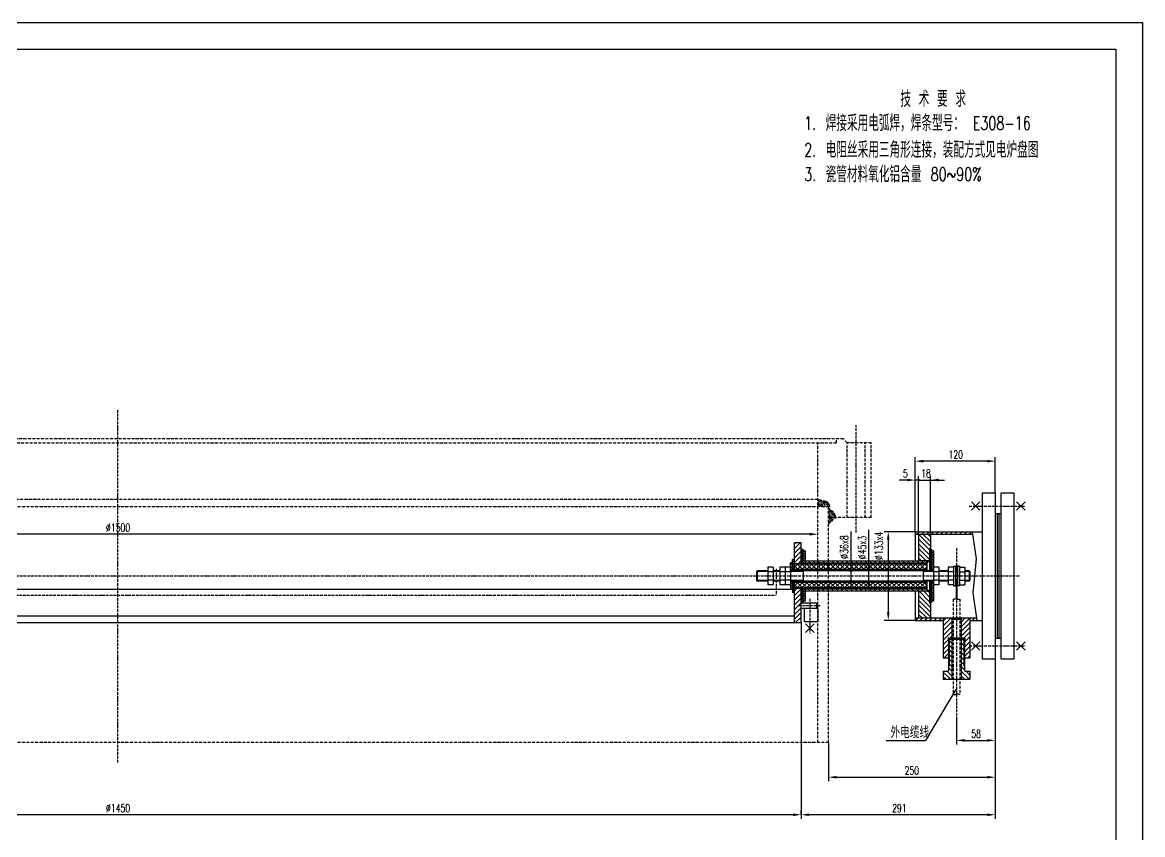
# Model space of a CAD drawing. Header units: millimetres. Extents: x 1545 to 36024, y 3418 to 15628.
# Drawn here: x 31824 to 36024, y 12582 to 15628 of the extents above; entities that cross this region are included whole.
import ezdxf

# ---------------------------------------------------------------- set-up
doc = ezdxf.new("R2010")
doc.units = ezdxf.units.MM
for name, pattern in [('DASHDOT-M', [36, 30, -3, 0, -3]), ('DASHDOT-S', [14, 10, -2, 0, -2]), ('DIVIDE-M', [39, 30, -3, 0, -3, 0, -3]), ('DIVIDE-S', [16, 10, -2, 0, -2, 0, -2])]:
    doc.linetypes.add(name, pattern=pattern)
for name, color, linetype in [('CDR_DIM', 7, 'Continuous'), ('CDR_DWG1', 1, 'Continuous'), ('CDR_DWG3', 3, 'DASHDOT-M'), ('CDR_DWG4', 6, 'DIVIDE-M'), ('CDR_TEXT', 7, 'Continuous')]:
    doc.layers.add(name, color=color, linetype=linetype)
doc.styles.add('HZ', font='simplex.shx', dxfattribs={"width": 0.7, "height": 30, "bigfont": 'HZ.shx'})

msp = doc.modelspace()

# ---------------------------------------------------------------- linework, layer by layer
at = {"layer": 'CDR_DIM', "color": 0, "linetype": 'Continuous'}
for p, q in [((35170.9, 13717.9), (35170.9, 13997.2)), ((35470.9, 13864.2), (35470.9, 13997.2)), ((35440.9, 13982.2), (35200.9, 13982.2)), ((35140.9, 13911.4), (35110.9, 13911.4)), ((35170.9, 13911.4), (35170.9, 13926.4)), ((35183.4, 13911.4), (35170.9, 13911.4)), ((35183.4, 13709.2), (35183.4, 13926.4)), ((35183.4, 13911.4), (35281.2, 13911.4)), ((35228.4, 13709.2), (35228.4, 13926.4)), ((34775.9, 13708.4), (29585.9, 13708.4)), ((34930.1, 13718.8), (34930.1, 13506.7)), ((34997.4, 13525.4), (34997.4, 13724.4)), ((35170.9, 13717.9), (35055, 13717.9)), ((35178.8, 13709.2), (35187.5, 13717.9)), ((35228.4, 13663.2), (35183.4, 13708.2)), ((35196.4, 13709.2), (35205.2, 13717.9)), ((35228.4, 13680.9), (35200.2, 13709.2)), ((35214.1, 13709.2), (35222.9, 13717.9)), ((35228.4, 13698.6), (35217.8, 13709.2)), ((35231.8, 13709.2), (35240.5, 13717.9)), ((35249.5, 13709.2), (35258.2, 13717.9)), ((35267.1, 13709.2), (35275.9, 13717.9)), ((35284.8, 13709.2), (35293.6, 13717.9)), ((35302.5, 13709.2), (35311.2, 13717.9)), ((35320.2, 13709.2), (35328.9, 13717.9)), ((35337.9, 13709.2), (35346.6, 13717.9)), ((35355.5, 13709.2), (35364.3, 13717.9)), ((35373.2, 13709.2), (35382, 13717.9)), ((35384.6, 13717.9), (35400.1, 13616.5)), ((34718.4, 13673.1), (34722, 13676.7)), ((34718.4, 13655.4), (34739.7, 13676.7)), ((34718.4, 13637.8), (34743.4, 13662.8)), ((34750.4, 13651.7), (34743.4, 13644.7)), ((34750.9, 13647.8), (34747, 13651.7)), ((35070, 13687.9), (35070, 13415.4)), ((35224.7, 13649.3), (35183.4, 13690.5)), ((35224.7, 13631.6), (35183.4, 13672.9)), ((35224.7, 13613.9), (35183.4, 13655.2)), ((35227.7, 13651.7), (35224.7, 13648.7)), ((35232.2, 13643.8), (35224.7, 13651.3)), ((34712.9, 13614.2), (34710.9, 13612.2)), ((34718.4, 13610.9), (34710.9, 13603.4)), ((34718.4, 13600.7), (34710.9, 13608.2)), ((34718.4, 13609.6), (34713.8, 13614.2)), ((34718.4, 13620.1), (34743.4, 13645.1)), ((34718.4, 13602.4), (34743.4, 13627.4)), ((34731.6, 13597.9), (34743.4, 13609.7)), ((34750.9, 13638.9), (34743.4, 13646.4)), ((34750.9, 13643.4), (34743.4, 13635.9)), ((34750.9, 13630.1), (34743.4, 13637.6)), ((34750.9, 13634.5), (34743.4, 13627)), ((34750.9, 13621.3), (34743.4, 13628.8)), ((34750.9, 13625.7), (34743.4, 13618.2)), ((34750.9, 13612.4), (34743.4, 13619.9)), ((34750.9, 13616.8), (34743.4, 13609.3)), ((34750.9, 13603.6), (34743.4, 13611.1)), ((34750.9, 13608), (34743.4, 13600.5)), ((34758.4, 13631.4), (34750.9, 13638.9)), ((34758.4, 13622.6), (34750.9, 13630.1)), ((34758.4, 13613.8), (34750.9, 13621.3)), ((34758.4, 13604.9), (34750.9, 13612.4)), ((34758.4, 13640.3), (34752, 13646.7)), ((35211.8, 13609.2), (35183.4, 13637.5)), ((35194.1, 13609.2), (35183.4, 13619.8)), ((35214.7, 13606.8), (35217, 13609.2)), ((35214.7, 13603.3), (35220.6, 13609.2)), ((35219.5, 13605.2), (35215.6, 13609.2)), ((35221.3, 13607), (35219.1, 13609.2)), ((35223, 13608.8), (35222.7, 13609.2)), ((35232.2, 13647.3), (35224.7, 13639.8)), ((35232.2, 13635), (35224.7, 13642.5)), ((35232.2, 13638.5), (35224.7, 13631)), ((35232.2, 13626.1), (35224.7, 13633.6)), ((35232.2, 13629.6), (35224.7, 13622.1)), ((35232.2, 13617.3), (35224.7, 13624.8)), ((35232.2, 13620.8), (35224.7, 13613.3)), ((35232.2, 13608.5), (35224.7, 13616)), ((35232.2, 13612), (35224.7, 13604.5)), ((35239.7, 13636.3), (35232.2, 13643.8)), ((35239.7, 13627.5), (35232.2, 13635)), ((35239.7, 13618.6), (35232.2, 13626.1)), ((35239.7, 13609.8), (35232.2, 13617.3)), ((35239.7, 13601), (35232.2, 13608.5)), ((35239.7, 13645.2), (35238.2, 13646.7)), ((35400.1, 13616.5), (35387.1, 13488.9)), ((34618.4, 13569.2), (34575.9, 13569.2)), ((34663.4, 13569.2), (34638.4, 13569.2)), ((34710.9, 13590.6), (34703.4, 13598.1)), ((34710.9, 13581.7), (34703.4, 13589.2)), ((34710.9, 13572.9), (34703.4, 13580.4)), ((34750.9, 13569.2), (34703.4, 13569.2)), ((34710.9, 13599.4), (34708.7, 13601.7)), ((34718.4, 13602), (34710.9, 13594.5)), ((34718.4, 13591.9), (34710.9, 13599.4)), ((34718.4, 13593.2), (34710.9, 13585.7)), ((34718.4, 13583.1), (34710.9, 13590.6)), ((34718.4, 13584.3), (34710.9, 13576.8)), ((34718.4, 13574.2), (34710.9, 13581.7)), ((34718.4, 13575.5), (34715.8, 13572.9)), ((34730.4, 13596.7), (34718.4, 13584.7)), ((34731.6, 13576.7), (34718.4, 13589.9)), ((34748.1, 13596.7), (34728.1, 13576.7)), ((34749.3, 13576.7), (34729.3, 13596.7)), ((34747.8, 13597.9), (34743.4, 13602.2)), ((34765.7, 13596.7), (34745.7, 13576.7)), ((34767, 13576.7), (34747, 13596.7)), ((34750.9, 13599.2), (34749.7, 13597.9)), ((34756.6, 13597.9), (34750.9, 13603.6)), ((34760.9, 13600.4), (34758.4, 13602.9)), ((34783.4, 13596.7), (34763.4, 13576.7)), ((34784.7, 13576.7), (34764.7, 13596.7)), ((34778.6, 13600.4), (34771.1, 13607.9)), ((34801.1, 13596.7), (34781.1, 13576.7)), ((34802.3, 13576.7), (34782.3, 13596.7)), ((34796.3, 13600.4), (34788.8, 13607.9)), ((34805.9, 13583.8), (34798.8, 13576.7)), ((34805.9, 13590.7), (34800, 13596.7)), ((34818.8, 13596.7), (34805.9, 13583.8)), ((34820, 13576.7), (34805.9, 13590.7)), ((34813.9, 13600.4), (34806.4, 13607.9)), ((34836.4, 13596.7), (34816.4, 13576.7)), ((34837.7, 13576.7), (34817.7, 13596.7)), ((34831.6, 13600.4), (34824.1, 13607.9)), ((34845.9, 13588.5), (34834.1, 13576.7)), ((34845.9, 13586.1), (34835.4, 13596.7)), ((34845.9, 13603.8), (34841.8, 13607.9)), ((34849.3, 13600.4), (34845.9, 13603.8)), ((34854.1, 13596.7), (34845.9, 13588.5)), ((34855.4, 13576.7), (34845.9, 13586.1)), ((34871.8, 13596.7), (34851.8, 13576.7)), ((34873, 13576.7), (34853, 13596.7)), ((34867, 13600.4), (34859.5, 13607.9)), ((34889.5, 13596.7), (34869.5, 13576.7)), ((34890.7, 13576.7), (34870.7, 13596.7)), ((34884.7, 13600.4), (34877.2, 13607.9)), ((34907.2, 13596.7), (34887.2, 13576.7)), ((34908.4, 13576.7), (34888.4, 13596.7)), ((34902.3, 13600.4), (34894.8, 13607.9)), ((34924.8, 13596.7), (34904.8, 13576.7)), ((34926.1, 13576.7), (34906.1, 13596.7)), ((34920, 13600.4), (34912.5, 13607.9)), ((34935.3, 13596.1), (34915.1, 13596.1)), ((34942.5, 13596.7), (34922.5, 13576.7)), ((34943.8, 13576.7), (34923.8, 13596.7)), ((34937.7, 13600.4), (34930.2, 13607.9)), ((34960.2, 13596.7), (34940.2, 13576.7)), ((34961.4, 13576.7), (34941.4, 13596.7)), ((34955.4, 13600.4), (34947.9, 13607.9)), ((34977.9, 13596.7), (34957.9, 13576.7)), ((34979.1, 13576.7), (34959.1, 13596.7)), ((34973, 13600.4), (34965.5, 13607.9)), ((34995.5, 13596.7), (34975.5, 13576.7)), ((34996.8, 13576.7), (34976.8, 13596.7)), ((34990.7, 13600.4), (34983.2, 13607.9)), ((35013.2, 13596.7), (34993.2, 13576.7)), ((35014.5, 13576.7), (34994.5, 13596.7)), ((35008.4, 13600.4), (35000.9, 13607.9)), ((35030.9, 13596.7), (35010.9, 13576.7)), ((35032.1, 13576.7), (35012.1, 13596.7)), ((35026.1, 13600.4), (35018.6, 13607.9)), ((35048.6, 13596.7), (35028.6, 13576.7)), ((35049.8, 13576.7), (35029.8, 13596.7)), ((35043.8, 13600.4), (35036.3, 13607.9)), ((35066.3, 13596.7), (35046.3, 13576.7)), ((35067.5, 13576.7), (35047.5, 13596.7)), ((35061.4, 13600.4), (35053.9, 13607.9)), ((35083.9, 13596.7), (35063.9, 13576.7)), ((35085.2, 13576.7), (35065.2, 13596.7)), ((35079.1, 13600.4), (35071.6, 13607.9)), ((35101.6, 13596.7), (35081.6, 13576.7)), ((35102.9, 13576.7), (35082.9, 13596.7)), ((35096.8, 13600.4), (35089.3, 13607.9)), ((35119.3, 13596.7), (35099.3, 13576.7)), ((35120.5, 13576.7), (35100.5, 13596.7)), ((35114.5, 13600.4), (35107, 13607.9)), ((35137, 13596.7), (35117, 13576.7)), ((35138.2, 13576.7), (35118.2, 13596.7)), ((35132.1, 13600.4), (35124.6, 13607.9)), ((35154.6, 13596.7), (35134.6, 13576.7)), ((35155.9, 13576.7), (35135.9, 13596.7)), ((35149.8, 13600.4), (35142.3, 13607.9)), ((35172.3, 13596.7), (35152.3, 13576.7)), ((35173.6, 13576.7), (35153.6, 13596.7)), ((35167.5, 13600.4), (35160, 13607.9)), ((35190, 13596.7), (35170, 13576.7)), ((35191.2, 13576.7), (35171.2, 13596.7)), ((35185.2, 13600.4), (35177.7, 13607.9)), ((35207.7, 13596.7), (35187.7, 13576.7)), ((35208.9, 13576.7), (35188.9, 13596.7)), ((35202.9, 13600.4), (35195.4, 13607.9)), ((35239.7, 13569.2), (35200.9, 13569.2)), ((35214.7, 13586), (35205.4, 13576.7)), ((35214.7, 13588.6), (35206.6, 13596.7)), ((35214.7, 13606.3), (35213, 13607.9)), ((35217.7, 13603.5), (35214.7, 13606.5)), ((35216, 13601.7), (35214.7, 13603)), ((35232.2, 13599.6), (35224.7, 13607.1)), ((35232.2, 13603.1), (35224.7, 13595.6)), ((35232.2, 13590.8), (35224.7, 13598.3)), ((35232.2, 13594.3), (35224.7, 13586.8)), ((35232.2, 13582), (35224.7, 13589.5)), ((35232.2, 13585.4), (35224.7, 13577.9)), ((35232.2, 13573.1), (35224.7, 13580.6)), ((35232.2, 13576.6), (35228.5, 13572.9)), ((35239.7, 13592.1), (35232.2, 13599.6)), ((35239.7, 13583.3), (35232.2, 13590.8)), ((35239.7, 13574.5), (35232.2, 13582)), ((35232.4, 13572.9), (35232.2, 13573.1)), ((35294.7, 13569.2), (35259.7, 13569.2)), ((35322.2, 13587.1), (35324.3, 13589.2)), ((35322.2, 13578.2), (35325.9, 13582)), ((35329.7, 13569.2), (35322.2, 13569.2)), ((35325.7, 13572.9), (35325.9, 13573.1)), ((35325.9, 13582), (35329.7, 13585.7)), ((35325.9, 13573.1), (35329.7, 13576.9)), ((35375.9, 13569.2), (35357.2, 13569.2)), ((34618.4, 13534.2), (34575.9, 13534.2)), ((34663.4, 13534.2), (34638.4, 13534.2)), ((34750.9, 13534.2), (34703.4, 13534.2)), ((34710.9, 13519.8), (34703.4, 13527.3)), ((34710.9, 13528.7), (34709.2, 13530.4)), ((34717.5, 13530.4), (34710.9, 13523.8)), ((34718.4, 13521.2), (34710.9, 13528.7)), ((34718.4, 13530), (34718, 13530.4)), ((34731.1, 13526.7), (34718.4, 13514)), ((34748.6, 13506.7), (34728.6, 13526.7)), ((34748.8, 13526.7), (34728.8, 13506.7)), ((34766.3, 13506.7), (34746.3, 13526.7)), ((34766.4, 13526.7), (34746.4, 13506.7)), ((34783.9, 13506.7), (34763.9, 13526.7)), ((34784.1, 13526.7), (34764.1, 13506.7)), ((34801.6, 13506.7), (34781.6, 13526.7)), ((34801.8, 13526.7), (34781.8, 13506.7)), ((34805.9, 13520), (34799.3, 13526.7)), ((34819.5, 13526.7), (34805.9, 13513.1)), ((34837, 13506.7), (34817, 13526.7)), ((34837.2, 13526.7), (34817.2, 13506.7)), ((34845.9, 13515.4), (34834.7, 13526.7)), ((34854.8, 13526.7), (34845.9, 13517.8)), ((34872.3, 13506.7), (34852.3, 13526.7)), ((34872.5, 13526.7), (34852.5, 13506.7)), ((34890, 13506.7), (34870, 13526.7)), ((34890.2, 13526.7), (34870.2, 13506.7)), ((34907.7, 13506.7), (34887.7, 13526.7)), ((34907.9, 13526.7), (34887.9, 13506.7)), ((34925.4, 13506.7), (34905.4, 13526.7)), ((34925.5, 13526.7), (34905.5, 13506.7)), ((34943, 13506.7), (34923, 13526.7)), ((34943.2, 13526.7), (34923.2, 13506.7)), ((34960.7, 13506.7), (34940.7, 13526.7)), ((34960.9, 13526.7), (34940.9, 13506.7)), ((34978.4, 13506.7), (34958.4, 13526.7)), ((34978.6, 13526.7), (34958.6, 13506.7)), ((34996.1, 13506.7), (34976.1, 13526.7)), ((34996.3, 13526.7), (34976.3, 13506.7)), ((35013.8, 13506.7), (34993.8, 13526.7)), ((35013.9, 13526.7), (34993.9, 13506.7)), ((35031.4, 13506.7), (35011.4, 13526.7)), ((35031.6, 13526.7), (35011.6, 13506.7)), ((35049.1, 13506.7), (35029.1, 13526.7)), ((35049.3, 13526.7), (35029.3, 13506.7)), ((35066.8, 13506.7), (35046.8, 13526.7)), ((35067, 13526.7), (35047, 13506.7)), ((35084.5, 13506.7), (35064.5, 13526.7)), ((35084.6, 13526.7), (35064.6, 13506.7)), ((35102.1, 13506.7), (35082.1, 13526.7)), ((35102.3, 13526.7), (35082.3, 13506.7)), ((35119.8, 13506.7), (35099.8, 13526.7)), ((35120, 13526.7), (35100, 13506.7)), ((35137.5, 13506.7), (35117.5, 13526.7)), ((35137.7, 13526.7), (35117.7, 13506.7)), ((35155.2, 13506.7), (35135.2, 13526.7)), ((35155.4, 13526.7), (35135.4, 13506.7)), ((35172.9, 13506.7), (35152.9, 13526.7)), ((35173, 13526.7), (35153, 13506.7)), ((35190.5, 13506.7), (35170.5, 13526.7)), ((35190.7, 13526.7), (35170.7, 13506.7)), ((35208.2, 13506.7), (35188.2, 13526.7)), ((35208.4, 13526.7), (35188.4, 13506.7)), ((35239.7, 13534.2), (35200.9, 13534.2)), ((35214.7, 13517.9), (35205.9, 13526.7)), ((35230.2, 13530.4), (35224.7, 13524.9)), ((35232.2, 13520.1), (35224.7, 13527.6)), ((35232.2, 13528.9), (35230.7, 13530.4)), ((35239.7, 13521.4), (35232.2, 13528.9)), ((35239.7, 13530.3), (35239.5, 13530.4)), ((35294.7, 13534.2), (35259.7, 13534.2)), ((35329.7, 13534.2), (35322.2, 13534.2)), ((35322.2, 13525.2), (35325.9, 13528.9)), ((35325.9, 13528.9), (35327.4, 13530.4)), ((35375.9, 13534.2), (35357.2, 13534.2)), ((34710.9, 13511), (34703.4, 13518.5)), ((34710.9, 13502.2), (34703.4, 13509.7)), ((34718.4, 13522.5), (34710.9, 13515)), ((34718.4, 13512.3), (34710.9, 13519.8)), ((34718.4, 13513.6), (34710.9, 13506.1)), ((34718.4, 13503.5), (34710.9, 13511)), ((34718.4, 13504.8), (34710.9, 13497.3)), ((34718.4, 13494.7), (34710.9, 13502.2)), ((34715.1, 13489.2), (34710.9, 13493.3)), ((34718.4, 13496), (34711.6, 13489.2)), ((34730.9, 13506.7), (34718.4, 13519.1)), ((34718.4, 13496.3), (34727.5, 13505.4)), ((34718.4, 13478.7), (34743.4, 13503.7)), ((34718.4, 13461), (34743.4, 13486)), ((34745.6, 13505.4), (34743.4, 13503.3)), ((34750.9, 13497.5), (34743.4, 13505)), ((34750.9, 13501.9), (34743.4, 13494.4)), ((34750.9, 13488.7), (34743.4, 13496.2)), ((34750.9, 13493.1), (34743.4, 13485.6)), ((34750.9, 13479.8), (34743.4, 13487.3)), ((34750.9, 13484.3), (34743.4, 13476.8)), ((34758.4, 13490), (34750.9, 13497.5)), ((34758.4, 13481.2), (34750.9, 13488.7)), ((34758.4, 13498.9), (34751.9, 13505.4)), ((34759.8, 13495.4), (34758.4, 13496.8)), ((34777.5, 13495.4), (34770, 13502.9)), ((34795.2, 13495.4), (34787.7, 13502.9)), ((34805.9, 13513.1), (34799.5, 13506.7)), ((34805.9, 13502.4), (34805.4, 13502.9)), ((34819.3, 13506.7), (34805.9, 13520)), ((34812.9, 13495.4), (34805.9, 13502.4)), ((34830.6, 13495.4), (34823.1, 13502.9)), ((34845.9, 13517.8), (34834.8, 13506.7)), ((34845.9, 13497.7), (34840.7, 13502.9)), ((34854.7, 13506.7), (34845.9, 13515.4)), ((34848.2, 13495.4), (34845.9, 13497.7)), ((34865.9, 13495.4), (34858.4, 13502.9)), ((34883.6, 13495.4), (34876.1, 13502.9)), ((34901.3, 13495.4), (34893.8, 13502.9)), ((34918.9, 13495.4), (34911.4, 13502.9)), ((34936.6, 13495.4), (34929.1, 13502.9)), ((34954.3, 13495.4), (34946.8, 13502.9)), ((34972, 13495.4), (34964.5, 13502.9)), ((34989.7, 13495.4), (34982.2, 13502.9)), ((35007.3, 13495.4), (34999.8, 13502.9)), ((35025, 13495.4), (35017.5, 13502.9)), ((35042.7, 13495.4), (35035.2, 13502.9)), ((35060.4, 13495.4), (35052.9, 13502.9)), ((35078, 13495.4), (35070.5, 13502.9)), ((35095.7, 13495.4), (35088.2, 13502.9)), ((35113.4, 13495.4), (35105.9, 13502.9)), ((35131.1, 13495.4), (35123.6, 13502.9)), ((35148.8, 13495.4), (35141.3, 13502.9)), ((35166.4, 13495.4), (35158.9, 13502.9)), ((35184.1, 13495.4), (35176.6, 13502.9)), ((35224.7, 13454.8), (35185.4, 13494.2)), ((35201.8, 13495.4), (35194.3, 13502.9)), ((35224.7, 13472.5), (35203, 13494.2)), ((35214.7, 13515.3), (35206.1, 13506.7)), ((35214.7, 13500.2), (35212, 13502.9)), ((35214.7, 13500.8), (35215.8, 13501.8)), ((35221, 13494.2), (35214.7, 13500.5)), ((35214.7, 13497.2), (35217.5, 13500.1)), ((35217.4, 13494.2), (35214.7, 13496.9)), ((35215.2, 13494.2), (35219.3, 13498.3)), ((35218.7, 13494.2), (35221.1, 13496.5)), ((35224.7, 13490.2), (35220.7, 13494.2)), ((35222.2, 13494.2), (35222.8, 13494.8)), ((35232.2, 13523.6), (35224.7, 13516.1)), ((35232.2, 13511.2), (35224.7, 13518.7)), ((35232.2, 13514.7), (35224.7, 13507.2)), ((35232.2, 13502.4), (35224.7, 13509.9)), ((35232.2, 13505.9), (35224.7, 13498.4)), ((35232.2, 13493.6), (35224.7, 13501.1)), ((35232.2, 13497.1), (35224.7, 13489.6)), ((35232.2, 13484.7), (35224.7, 13492.2)), ((35232.2, 13488.2), (35224.7, 13480.7)), ((35232.2, 13475.9), (35224.7, 13483.4)), ((35239.7, 13512.6), (35232.2, 13520.1)), ((35239.7, 13503.7), (35232.2, 13511.2)), ((35239.7, 13494.9), (35232.2, 13502.4)), ((35239.7, 13486.1), (35232.2, 13493.6)), ((35239.7, 13477.2), (35232.2, 13484.7)), ((35325, 13519.2), (35325.9, 13520.1)), ((35325.9, 13520.1), (35329.7, 13523.8)), ((35387.1, 13488.9), (35401.9, 13385.4)), ((34718.4, 13443.3), (34743.4, 13468.3)), ((34718.4, 13425.6), (34743.4, 13450.6)), ((34750.9, 13471), (34743.4, 13478.5)), ((34750.9, 13475.4), (34743.4, 13467.9)), ((34750.9, 13462.2), (34743.4, 13469.7)), ((34750.9, 13466.6), (34743.4, 13459.1)), ((34750.9, 13453.3), (34743.4, 13460.8)), ((34743.8, 13451.7), (34743.4, 13452)), ((34750.9, 13457.7), (34744.9, 13451.7)), ((34758.4, 13472.3), (34750.9, 13479.8)), ((34758.4, 13463.5), (34750.9, 13471)), ((34756.4, 13456.7), (34750.9, 13462.2)), ((35228.4, 13433.4), (35183.4, 13478.4)), ((35228.4, 13415.7), (35183.4, 13460.7)), ((35228.4, 13398.1), (35183.4, 13443.1)), ((35232.2, 13479.4), (35224.7, 13471.9)), ((35232.2, 13467), (35224.7, 13474.5)), ((35232.2, 13470.5), (35224.7, 13463)), ((35232.2, 13458.2), (35224.7, 13465.7)), ((35232.2, 13461.7), (35224.7, 13454.2)), ((35229.9, 13451.7), (35224.7, 13456.9)), ((35232.2, 13452.9), (35231, 13451.7)), ((35239.7, 13468.4), (35232.2, 13475.9)), ((35239.7, 13459.5), (35232.2, 13467)), ((35233.7, 13456.7), (35232.2, 13458.2)), ((34718.4, 13407.9), (34743.4, 13432.9)), ((34718.4, 13390.3), (34743.4, 13415.3)), ((35214.6, 13394.2), (35183.4, 13425.4)), ((35197, 13394.2), (35183.4, 13407.7)), ((34722.5, 13376.7), (34743.4, 13397.6)), ((34740.2, 13376.7), (34743.4, 13379.9)), ((34743.4, 13376.7), (34743.4, 12641.2)), ((35170.9, 13385.4), (35055, 13385.4)), ((35173.2, 13385.4), (35182, 13394.2)), ((35190.9, 13385.4), (35199.6, 13394.2)), ((35208.6, 13385.4), (35217.3, 13394.2)), ((35226.2, 13385.4), (35235, 13394.2)), ((35243.9, 13385.4), (35252.7, 13394.2)), ((35261.6, 13385.4), (35270.3, 13394.2)), ((35275.9, 13382.1), (35288, 13394.2)), ((35275.9, 13364.4), (35304.6, 13393)), ((35275.9, 13346.7), (35308.4, 13379.2)), ((35275.9, 13329), (35308.4, 13361.5)), ((35343.4, 13378.9), (35358.7, 13394.2)), ((35343.4, 13361.2), (35375.9, 13393.7)), ((35343.4, 13343.5), (35375.9, 13376)), ((35343.4, 13325.8), (35375.9, 13358.3)), ((35375.9, 13393.7), (35376.4, 13394.2)), ((35385.3, 13385.4), (35394.1, 13394.2)), ((35275.9, 13311.4), (35308.4, 13343.9)), ((35298.4, 13314.2), (35298.4, 13214.2)), ((35301.4, 13319.2), (35299.7, 13317.4)), ((35301.7, 13314.2), (35299.7, 13316.2)), ((35304.9, 13319.2), (35299.9, 13314.2)), ((35305.3, 13314.2), (35300.3, 13319.2)), ((35301.4, 13319.2), (35308.4, 13326.2)), ((35308.5, 13319.2), (35303.5, 13314.2)), ((35308.8, 13314.2), (35303.8, 13319.2)), ((35310.9, 13318.1), (35307, 13314.2)), ((35310.9, 13315.6), (35307.3, 13319.2)), ((35310.9, 13314.6), (35310.5, 13314.2)), ((35310.9, 13319.1), (35310.9, 13319.2)), ((35343.8, 13319.2), (35340.9, 13316.3)), ((35344.1, 13314.2), (35340.9, 13317.4)), ((35347.4, 13319.2), (35342.4, 13314.2)), ((35347.7, 13314.2), (35342.7, 13319.2)), ((35350.9, 13319.2), (35345.9, 13314.2)), ((35351.2, 13314.2), (35346.2, 13319.2)), ((35353.4, 13308.4), (35347.7, 13314.2)), ((35352.2, 13316.9), (35349.4, 13314.2)), ((35352.2, 13316.7), (35349.8, 13319.2)), ((35353.4, 13314.2), (35353.4, 13214.2)), ((35354.4, 13319.2), (35375.9, 13340.7)), ((35355.9, 13303), (35375.9, 13323)), ((35275.9, 13293.7), (35294.7, 13312.4)), ((35275.9, 13276), (35295.9, 13296)), ((35275.9, 13258.3), (35295.9, 13278.3)), ((35298.4, 13292.7), (35295.9, 13295.2)), ((35298.4, 13275), (35295.9, 13277.5)), ((35298.4, 13310.4), (35296.5, 13312.3)), ((35308.4, 13300.4), (35298.4, 13310.4)), ((35308.4, 13282.7), (35298.4, 13292.7)), ((35308.4, 13265), (35298.4, 13275)), ((35353.4, 13290.7), (35343.4, 13300.7)), ((35353.4, 13273.1), (35343.4, 13283.1)), ((35355.9, 13305.9), (35353.4, 13308.4)), ((35355.9, 13288.2), (35353.4, 13290.7)), ((35355.9, 13270.6), (35353.4, 13273.1)), ((35355.9, 13285.3), (35375.9, 13305.3)), ((35355.9, 13267.6), (35375.9, 13287.6)), ((35279.4, 13244.2), (35295.9, 13260.7)), ((35298.4, 13257.3), (35295.9, 13259.8)), ((35298.4, 13239.7), (35295.9, 13242.2)), ((35308.4, 13247.3), (35298.4, 13257.3)), ((35308.4, 13229.7), (35298.4, 13239.7)), ((35353.4, 13255.4), (35343.4, 13265.4)), ((35353.4, 13237.7), (35343.4, 13247.7)), ((35353.4, 13220), (35343.4, 13230)), ((35355.9, 13252.9), (35353.4, 13255.4)), ((35355.9, 13235.2), (35353.4, 13237.7)), ((35355.9, 13249.9), (35375.9, 13269.9)), ((35367.8, 13244.2), (35375.9, 13252.3)), ((35470.9, 13239.2), (35470.9, 12641.2)), ((35303.2, 13164.2), (35275.9, 13191.5)), ((35308.4, 13176.6), (35290.9, 13194.2)), ((35298.4, 13222), (35295.9, 13224.5)), ((35295.9, 13214.2), (35298.4, 13214.2)), ((35308.4, 13194.3), (35295.9, 13206.8)), ((35308.4, 13212), (35298.4, 13222)), ((35355.9, 13199.8), (35343.4, 13212.3)), ((35373.9, 13164.2), (35343.4, 13194.7)), ((35355.9, 13217.5), (35353.4, 13220)), ((35353.4, 13214.2), (35355.9, 13214.2)), ((35375.9, 13179.8), (35361.6, 13194.2)), ((35285.5, 13164.2), (35275.9, 13173.8)), ((35356.3, 13164.2), (35343.4, 13177)), ((35323.7, 13126.5), (35209.7, 12935.3)), ((35325.9, 13015), (35325.9, 12920.3)), ((34845.9, 12926.7), (34845.9, 12782)), ((35061.8, 12935.3), (35209.7, 12935.3)), ((35355.9, 12935.3), (35440.9, 12935.3)), ((34875.9, 12797), (35440.9, 12797)), ((34713.4, 12656.2), (29648.4, 12656.2)), ((34743.4, 12656.2), (34743.4, 12671.2)), ((35440.9, 12656.2), (34773.4, 12656.2))]:
    msp.add_line(p, q, dxfattribs=at)
for points in [[(35200.9, 13987.2), (35200.9, 13977.2), (35170.9, 13982.2)], [(35440.9, 13987.2), (35440.9, 13977.2), (35470.9, 13982.2)], [(35140.9, 13916.4), (35140.9, 13906.4), (35170.9, 13911.4)], [(35258.4, 13916.4), (35258.4, 13906.4), (35228.4, 13911.4)], [(34775.9, 13713.4), (34775.9, 13703.4), (34805.9, 13708.4)], [(35075, 13687.9), (35065, 13687.9), (35070, 13717.9)], [(34935.1, 13566.1), (34925.1, 13566.1), (34930.1, 13596.1)], [(35002.4, 13577.9), (34992.4, 13577.9), (34997.4, 13607.9)], [(34935.1, 13536.7), (34925.1, 13536.7), (34930.1, 13506.7)], [(35002.4, 13525.4), (34992.4, 13525.4), (34997.4, 13495.4)], [(35075, 13415.4), (35065, 13415.4), (35070, 13385.4)], [(35355.9, 12940.3), (35355.9, 12930.3), (35325.9, 12935.3)], [(35440.9, 12940.3), (35440.9, 12930.3), (35470.9, 12935.3)], [(34875.9, 12802), (34875.9, 12792), (34845.9, 12797)], [(35440.9, 12802), (35440.9, 12792), (35470.9, 12797)], [(34713.4, 12661.2), (34713.4, 12651.2), (34743.4, 12656.2)], [(34773.4, 12661.2), (34773.4, 12651.2), (34743.4, 12656.2)], [(35440.9, 12661.2), (35440.9, 12651.2), (35470.9, 12656.2)]]:
    msp.add_solid(points, dxfattribs=at)
at = {"layer": 'CDR_DWG1', "color": 1}
for p, q in [((27873.6, 15528), (35923.6, 15528)), ((35923.6, 15528), (35923.6, 9788))]:
    msp.add_line(p, q, dxfattribs=at)
at = {"layer": 'CDR_DWG1'}
for p, q in [((35423.4, 13239.2), (35423.4, 13864.2)), ((35423.4, 13864.2), (35470.9, 13864.2)), ((35470.9, 13864.2), (35470.9, 13239.2)), ((35493.4, 13864.2), (35540.9, 13864.2)), ((35493.4, 13786.7), (35493.4, 13864.2)), ((35540.9, 13864.2), (35540.9, 13239.2)), ((35381.5, 13798.2), (35413.3, 13830.1)), ((35413.3, 13798.2), (35381.5, 13830.1)), ((35582.9, 13798.2), (35551.1, 13830.1)), ((35551.1, 13798.2), (35582.9, 13830.1)), ((35470.9, 13786.7), (35478.4, 13786.7)), ((35478.4, 13786.7), (35485.9, 13786.7)), ((35478.4, 13786.7), (35478.4, 13316.7)), ((35485.9, 13316.7), (35485.9, 13786.7)), ((35485.9, 13786.7), (35493.4, 13786.7)), ((35493.4, 13316.7), (35493.4, 13786.7)), ((35170.9, 13717.9), (35170.9, 13607.9)), ((35170.9, 13717.9), (35423.4, 13717.9)), ((35170.9, 13709.2), (35385.9, 13709.2)), ((35183.4, 13709.2), (35183.4, 13607.9)), ((35228.4, 13709.2), (35228.4, 13651.7)), ((34718.4, 13571.7), (34718.4, 13676.7)), ((34743.4, 13676.7), (34718.4, 13676.7)), ((34743.4, 13596.7), (34743.4, 13676.7)), ((34750.9, 13651.7), (34743.4, 13651.7)), ((34750.9, 13596.7), (34750.9, 13651.7)), ((35228.4, 13654.2), (35224.7, 13654.2)), ((35224.7, 13654.2), (35224.7, 13571.7)), ((35232.2, 13651.7), (35224.7, 13651.7)), ((35232.2, 13651.7), (35232.2, 13571.7)), ((34718.4, 13614.2), (34710.9, 13614.2)), ((34710.9, 13571.7), (34710.9, 13614.2)), ((34758.4, 13646.7), (34750.9, 13646.7)), ((34758.4, 13646.7), (34758.4, 13596.7)), ((35224.7, 13609.2), (35183.4, 13609.2)), ((35214.7, 13600.4), (35223.4, 13609.2)), ((35214.7, 13609.2), (35214.7, 13571.7)), ((35239.7, 13646.7), (35232.2, 13646.7)), ((35239.7, 13646.7), (35239.7, 13456.7)), ((34578.4, 13571.7), (34575.9, 13569.2)), ((34575.9, 13569.2), (34575.9, 13534.2)), ((34618.4, 13571.7), (34578.4, 13571.7)), ((34578.4, 13571.7), (34578.4, 13531.7)), ((34638.4, 13585.2), (34618.4, 13585.2)), ((34618.4, 13585.2), (34618.4, 13518.2)), ((34638.4, 13567.8), (34618.4, 13567.8)), ((34638.4, 13585.2), (34638.4, 13518.2)), ((34663.4, 13571.7), (34638.4, 13571.7)), ((34663.4, 13585.2), (34663.4, 13518.2)), ((34683.4, 13585.2), (34663.4, 13585.2)), ((34683.4, 13567.8), (34663.4, 13567.8)), ((34683.4, 13585.2), (34683.4, 13518.2)), ((34703.4, 13585.2), (34683.4, 13585.2)), ((34703.4, 13567.8), (34683.4, 13567.8)), ((34710.9, 13601.7), (34703.4, 13601.7)), ((34703.4, 13571.7), (34703.4, 13601.7)), ((34703.4, 13585.2), (34703.4, 13518.2)), ((34703.4, 13572.9), (34710.9, 13572.9)), ((35239.7, 13571.7), (34703.4, 13571.7)), ((34718.4, 13572.9), (34710.9, 13572.9)), ((34758.4, 13597.9), (34718.4, 13597.9)), ((35214.7, 13596.7), (34718.4, 13596.7)), ((35214.7, 13576.7), (34718.4, 13576.7)), ((34750.9, 13571.7), (34750.9, 13531.7)), ((35214.7, 13607.9), (34758.4, 13607.9)), ((35214.7, 13600.4), (34758.4, 13600.4)), ((35200.9, 13571.7), (35200.9, 13531.7)), ((35239.7, 13572.9), (35224.7, 13572.9)), ((35259.7, 13585.2), (35239.7, 13585.2)), ((35259.7, 13567.8), (35239.7, 13567.8)), ((35259.7, 13585.2), (35259.7, 13518.2)), ((35294.7, 13571.7), (35259.7, 13571.7)), ((35294.7, 13585.2), (35294.7, 13518.2)), ((35314.7, 13585.2), (35294.7, 13585.2)), ((35314.7, 13567.8), (35294.7, 13567.8)), ((35314.7, 13589.2), (35314.7, 13514.2)), ((35314.7, 13589.2), (35322.2, 13589.2)), ((35329.7, 13589.2), (35322.2, 13589.2)), ((35322.2, 13589.2), (35322.2, 13514.2)), ((35329.7, 13572.9), (35322.2, 13572.9)), ((35329.7, 13571.7), (35322.2, 13571.7)), ((35337.2, 13589.2), (35329.7, 13589.2)), ((35329.7, 13589.2), (35329.7, 13514.2)), ((35337.2, 13589.2), (35337.2, 13514.2)), ((35337.2, 13585.2), (35357.2, 13585.2)), ((35337.2, 13567.8), (35357.2, 13567.8)), ((35357.2, 13585.2), (35357.2, 13518.2)), ((35373.4, 13571.7), (35357.2, 13571.7)), ((35373.4, 13571.7), (35375.9, 13569.2)), ((35373.4, 13571.7), (35373.4, 13531.7)), ((35375.9, 13569.2), (35375.9, 13534.2)), ((34578.4, 13531.7), (34575.9, 13534.2)), ((34618.4, 13531.7), (34578.4, 13531.7)), ((34638.4, 13535.5), (34618.4, 13535.5)), ((34663.4, 13531.7), (34638.4, 13531.7)), ((34683.4, 13535.5), (34663.4, 13535.5)), ((34703.4, 13535.5), (34683.4, 13535.5)), ((35239.7, 13531.7), (34703.4, 13531.7)), ((34703.4, 13531.7), (34703.4, 13501.7)), ((34703.4, 13530.4), (34710.9, 13530.4)), ((34710.9, 13531.7), (34710.9, 13489.2)), ((34718.4, 13530.4), (34710.9, 13530.4)), ((34718.4, 13376.7), (34718.4, 13531.7)), ((35214.7, 13526.7), (34718.4, 13526.7)), ((35214.7, 13531.7), (35214.7, 13494.2)), ((35224.7, 13531.7), (35224.7, 13449.2)), ((35239.7, 13530.4), (35224.7, 13530.4)), ((35232.2, 13531.7), (35232.2, 13451.7)), ((35259.7, 13535.5), (35239.7, 13535.5)), ((35294.7, 13531.7), (35259.7, 13531.7)), ((35314.7, 13535.5), (35294.7, 13535.5)), ((35329.7, 13531.7), (35322.2, 13531.7)), ((35329.7, 13530.4), (35322.2, 13530.4)), ((35337.2, 13535.5), (35357.2, 13535.5)), ((35373.4, 13531.7), (35357.2, 13531.7)), ((35373.4, 13531.7), (35375.9, 13534.2)), ((29650.9, 13501.7), (34710.9, 13501.7)), ((34638.4, 13518.2), (34618.4, 13518.2)), ((34683.4, 13518.2), (34663.4, 13518.2)), ((34703.4, 13518.2), (34683.4, 13518.2)), ((34710.9, 13501.7), (34703.4, 13501.7)), ((34718.4, 13489.2), (34710.9, 13489.2)), ((35214.7, 13506.7), (34718.4, 13506.7)), ((34758.4, 13505.4), (34718.4, 13505.4)), ((34743.4, 13376.7), (34743.4, 13506.7)), ((34750.9, 13451.7), (34750.9, 13506.7)), ((34758.4, 13506.7), (34758.4, 13456.7)), ((35214.7, 13502.9), (34758.4, 13502.9)), ((35214.7, 13495.4), (34758.4, 13495.4)), ((35170.9, 13495.4), (35170.9, 13385.4)), ((35183.4, 13495.4), (35183.4, 13394.2)), ((35224.7, 13494.2), (35183.4, 13494.2)), ((35214.7, 13502.9), (35223.4, 13494.2)), ((35259.7, 13518.2), (35239.7, 13518.2)), ((35314.7, 13518.2), (35294.7, 13518.2)), ((35314.7, 13514.2), (35322.2, 13514.2)), ((35329.7, 13519.2), (35322.2, 13519.2)), ((35324.7, 13519.2), (35324.7, 13464.2)), ((35327.2, 13519.2), (35327.2, 13464.2)), ((35337.2, 13514.2), (35329.7, 13514.2)), ((35337.2, 13518.2), (35357.2, 13518.2)), ((34750.9, 13451.7), (34743.4, 13451.7)), ((34800.9, 13449.2), (34743.4, 13449.2)), ((34758.4, 13456.7), (34750.9, 13456.7)), ((34800.9, 13449.2), (34800.9, 13429.2)), ((35232.2, 13451.7), (35224.7, 13451.7)), ((35228.4, 13449.2), (35224.7, 13449.2)), ((35228.4, 13451.7), (35228.4, 13394.2)), ((35239.7, 13456.7), (35232.2, 13456.7)), ((35327.2, 13464.2), (35324.7, 13464.2)), ((29643.4, 13401.7), (34718.4, 13401.7)), ((34805.9, 13429.2), (34743.4, 13429.2)), ((34755.9, 13379.2), (34755.9, 13429.2)), ((34805.9, 13429.2), (34805.9, 13379.2)), ((29618.4, 13376.7), (34743.4, 13376.7)), ((34805.9, 13379.2), (34755.9, 13379.2)), ((34760, 13340.4), (34791.9, 13372.3)), ((34791.9, 13340.4), (34760, 13372.3)), ((35170.9, 13394.2), (35275.9, 13394.2)), ((35170.9, 13385.4), (35275.9, 13385.4)), ((35275.9, 13394.2), (35275.9, 13244.2)), ((35275.9, 13394.2), (35375.9, 13394.2)), ((35308.4, 13389.2), (35303.4, 13394.2)), ((35308.4, 13389.2), (35343.4, 13389.2)), ((35308.4, 13389.2), (35308.4, 13319.2)), ((35343.4, 13389.2), (35348.4, 13394.2)), ((35343.4, 13389.2), (35343.4, 13319.2)), ((35375.9, 13394.2), (35400.7, 13394.2)), ((35375.9, 13394.2), (35375.9, 13244.2)), ((35375.9, 13385.4), (35423.4, 13385.4)), ((35294.7, 13319.2), (35294.7, 13306.7)), ((35294.7, 13319.2), (35357.2, 13319.2)), ((35298.4, 13314.2), (35295.9, 13311.7)), ((35298.4, 13314.2), (35353.4, 13314.2)), ((35299.7, 13319.2), (35299.7, 13314.2)), ((35308.4, 13314.2), (35308.4, 13164.2)), ((35310.9, 13319.2), (35310.9, 13314.2)), ((35340.9, 13319.2), (35340.9, 13314.2)), ((35343.4, 13314.2), (35343.4, 13164.2)), ((35352.2, 13319.2), (35352.2, 13314.2)), ((35353.4, 13314.2), (35355.9, 13311.7)), ((35357.2, 13319.2), (35357.2, 13306.7)), ((35478.4, 13316.7), (35470.9, 13316.7)), ((35485.9, 13316.7), (35478.4, 13316.7)), ((35493.4, 13316.7), (35485.9, 13316.7)), ((35493.4, 13239.2), (35493.4, 13316.7)), ((35294.7, 13306.7), (35295.9, 13306.7)), ((35295.9, 13311.7), (35295.9, 13196.7)), ((35355.9, 13311.7), (35355.9, 13196.7)), ((35355.9, 13306.7), (35357.2, 13306.7)), ((35413.3, 13305.1), (35381.5, 13273.2)), ((35381.5, 13305.1), (35413.3, 13273.2)), ((35582.9, 13305.1), (35551.1, 13273.2)), ((35551.1, 13305.1), (35582.9, 13273.2)), ((35275.9, 13244.2), (35295.9, 13244.2)), ((35355.9, 13244.2), (35375.9, 13244.2)), ((35470.9, 13239.2), (35423.4, 13239.2)), ((35540.9, 13239.2), (35493.4, 13239.2)), ((35275.9, 13194.2), (35293.4, 13194.2)), ((35275.9, 13194.2), (35275.9, 13164.2)), ((35358.4, 13194.2), (35375.9, 13194.2)), ((35375.9, 13194.2), (35375.9, 13164.2)), ((35275.9, 13164.2), (35375.9, 13164.2))]:
    msp.add_line(p, q, dxfattribs=at)
msp.add_circle((35183.4, 13911.4), 2.65, dxfattribs=at)
for centre, start, end in [((35293.4, 13196.7), 270, 0), ((35358.4, 13196.7), 180, 270)]:
    msp.add_arc(centre, 2.5, start, end, dxfattribs=at)
at = {"layer": 'CDR_DWG3', "linetype": 'DASHDOT-S'}
for p, q in [((32180.9, 12852.7), (32180.9, 14178.6)), ((34949.7, 13715), (34949.7, 14117.6)), ((35373.7, 13814.2), (35584.7, 13814.2)), ((35325.9, 13656.7), (35325.9, 13015)), ((34650.2, 13579), (34650.2, 13479.7)), ((28782.5, 13551.7), (35563.2, 13551.7)), ((29711.7, 13479.7), (34650.2, 13479.7)), ((34775.9, 13465.8), (34775.9, 13335.5)), ((34814.6, 13439.2), (34729.8, 13439.2)), ((35373.7, 13289.2), (35584.7, 13289.2))]:
    msp.add_line(p, q, dxfattribs=at)
at = {"layer": 'CDR_DWG4', "color": 3, "linetype": 'DIVIDE-S'}
for p, q in [((34900.9, 14066.7), (29460.9, 14066.7)), ((29485.9, 14051.7), (34875.9, 14051.7)), ((34805.9, 12926.7), (34805.9, 14051.7)), ((34875.9, 14051.7), (34875.9, 14066.7)), ((34915.9, 14051.7), (34900.9, 14066.7)), ((35005.9, 14051.7), (34915.9, 14051.7)), ((34915.9, 13771.7), (34915.9, 14051.7)), ((34983.4, 13771.7), (34983.4, 14051.7)), ((35005.9, 13771.7), (35005.9, 14051.7)), ((34805.9, 13839.1), (29555.9, 13839.1)), ((34836.1, 13831), (34805.9, 13839.1)), ((34810.1, 13838), (34805.9, 13833.8)), ((34817.1, 13836.1), (34805.9, 13824.9)), ((34805.9, 13835.9), (34830.2, 13811.7)), ((34824, 13834.2), (34805.9, 13816.1)), ((34805.9, 13827.1), (34821.4, 13811.7)), ((34805.9, 13818.2), (34812.5, 13811.7)), ((34831, 13832.3), (34810.3, 13811.7)), ((34813.7, 13837), (34839, 13811.7)), ((34837.9, 13830.4), (34819.2, 13811.7)), ((34825.8, 13833.7), (34847.9, 13811.7)), ((34843.5, 13827.2), (34828, 13811.7)), ((34847.7, 13822.5), (34836.8, 13811.7)), ((34838, 13830.4), (34849.6, 13818.7)), ((34845.9, 13811.7), (29510.9, 13811.7)), ((34850.4, 13816.4), (34845.7, 13811.7)), ((34845.9, 12926.7), (34845.9, 13811.7)), ((34845.9, 13796.7), (34850.9, 13796.7)), ((34848.4, 13796.7), (34845.9, 13794.2)), ((34845.9, 13795.9), (34871.5, 13770.3)), ((34856.4, 13795.9), (34845.9, 13785.4)), ((34862.4, 13793), (34845.9, 13776.6)), ((34866.9, 13788.7), (34845.9, 13767.7)), ((34845.9, 13787.1), (34866.9, 13766.1)), ((34869.9, 13782.9), (34845.9, 13758.9)), ((34845.9, 13778.2), (34862.3, 13761.8)), ((34850.9, 13796.7), (34850.9, 13811.7)), ((34854.3, 13796.4), (34870.8, 13779.9)), ((34873, 13771.7), (34870.3, 13781.8)), ((34871.8, 13775.9), (34845.9, 13750)), ((34845.9, 13746.7), (34873, 13771.7)), ((34845.9, 13769.4), (34857.8, 13757.6)), ((34845.9, 13760.6), (34853.2, 13753.3)), ((34845.9, 13751.7), (34848.6, 13749.1)), ((35005.9, 13771.7), (34873, 13771.7)), ((35324.7, 13464.2), (35313.4, 13464.2)), ((35313.4, 13464.2), (35313.4, 13106)), ((35327.2, 13464.2), (35338.4, 13464.2)), ((35338.4, 13464.2), (35338.4, 13106)), ((35322.6, 13105.6), (35313.4, 13106)), ((35328.7, 13110.4), (35322.6, 13105.6)), ((35338.4, 13106), (35328.7, 13110.4)), ((34845.9, 12926.7), (29515.9, 12926.7))]:
    msp.add_line(p, q, dxfattribs=at)
for centre, end in [((34830.9, 13811.7), 75), ((34850.9, 13776.7), 90)]:
    msp.add_arc(centre, 20, 0, end, dxfattribs=at)
at = {"layer": 'CDR_TEXT', "color": 0, "linetype": 'Continuous'}
for p, q in [((27623.6, 15628), (36023.6, 15628)), ((36023.6, 15628), (36023.6, 9688))]:
    msp.add_line(p, q, dxfattribs=at)

# ---------------------------------------------------------------- texts
at = {"style": 'HZ', "width": 0.7}
for s, height, p in [('技 术 要 求', 60, (35115.3, 15310.9)), ('1.', 50, (34754.7, 15225.4)), ('焊接采用电弧焊，焊条型号：', 60, (34835.2, 15220.5)), ('E308-16', 50, (35386.7, 15225.4)), ('2.', 50, (34754.7, 15125.3)), ('电阻丝采用三角形连接，装配方式见电炉盘图', 60, (34835.2, 15120.4)), ('3.', 50, (34754.7, 15033.4)), ('瓷管材料氧化铝含量', 60, (34835.2, 15028.4)), ('80~90%', 50, (35228.8, 15033.4)), ('外电缆线', 45, (35078.3, 12943.3))]:
    msp.add_text(s, height=height, dxfattribs=at).set_placement(p)
at = {"layer": 'CDR_TEXT', "color": 0, "linetype": 'Continuous', "style": 'HZ', "width": 0.7}
for s, p in [('120', (35295.9, 13992.2)), ('5', (35125.2, 13921.5)), ('18', (35193.4, 13921.5)), ('∅', (32136.4, 13718.4)), ('1500', (32155.4, 13718.4)), ('58', (35381.4, 12945.3)), ('250', (35131.4, 12807)), ('∅', (32136.4, 12666.2)), ('1450', (32155.4, 12666.2)), ('291', (35084.7, 12666.2))]:
    msp.add_text(s, height=30, dxfattribs=at).set_placement(p)
for s, p in [('36x8', (34920.2, 13634.9)), ('45x3', (34987.5, 13633.1)), ('133x4', (35049.3, 13630.7)), ('∅', (34920.2, 13615.9)), ('∅', (34987.5, 13614.1)), ('∅', (35049.3, 13611.7))]:
    msp.add_text(s, height=30, rotation=90, dxfattribs=at).set_placement(p)

doc.saveas('drawing.dxf')
